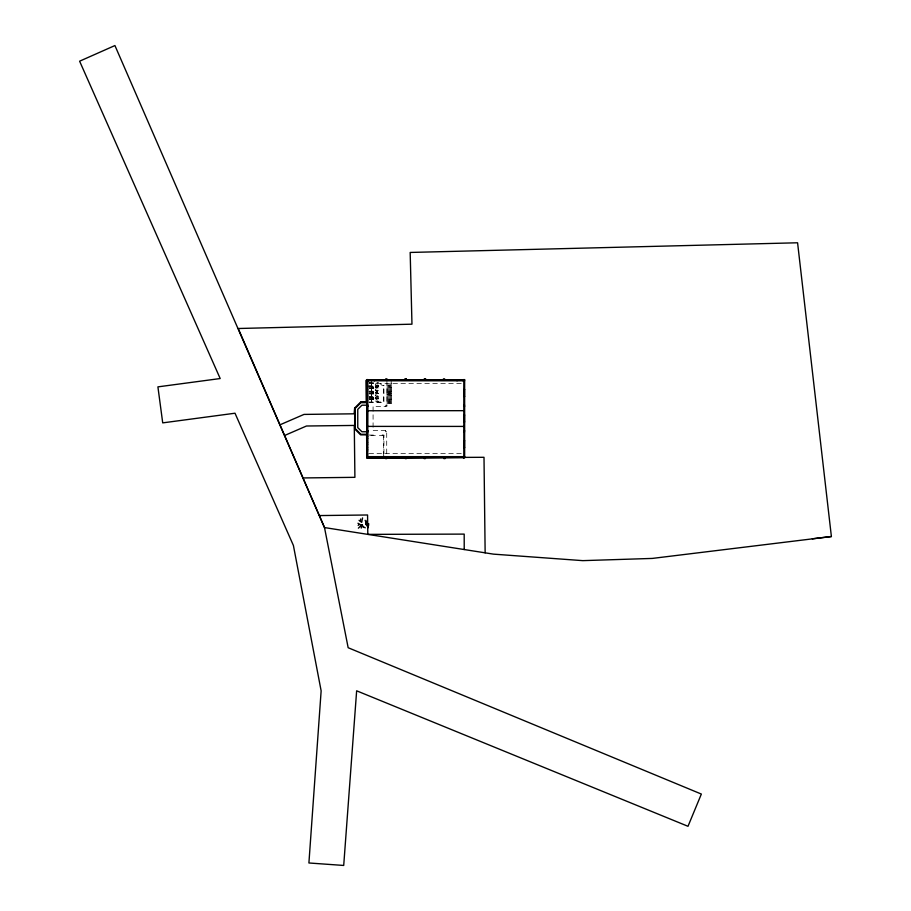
<?xml version="1.0" encoding="UTF-8"?>
<svg xmlns="http://www.w3.org/2000/svg" width="911" height="911" viewBox="0 0 911 911"><rect width="100%" height="100%" fill="white"/><g stroke="black" fill="none" stroke-linecap="round" stroke-linejoin="round"><path stroke-width="0.68" stroke-dasharray="4.55 3.42" d="M389.054 403.493L389.054 385.046L389.657 385.399L388.485 385.467M376.129 397.617C376.277 401.853 375.355 396.399 375.924 397.447M376.084 398.859L375.15 398.335L375.696 397.515M376.141 393.393L375.434 392.766L375.981 391.969M375.537 392.96L376.152 391.901M373.499 382.893L372.189 382.893M372.303 387.323C371.893 388.143 373.772 388.405 373.385 387.323M373.373 393.882L373.385 392.755M373.373 399.303L373.385 398.175M375.104 398.289L375.936 397.617M375.434 392.766L376.266 392.094M376.482 386.503C374.501 386.366 377.723 389.054 376.744 386.537M376.596 393.393L377.245 392.937L376.505 392.026M377.211 392.8L377.108 393.017M369.604 382.654L370.333 382.654M370.06 386.31L370.151 388.667L369.877 387.949M375.97 386.526L376.755 386.423M376.152 386.503L375.537 387.539M373.055 392.63L373.385 394.053L373.419 392.368M373.055 398.061L373.271 399.53M376.494 398.756L376.869 398.016M372.906 392.823C373.134 394.896 372.223 394.52 372.28 392.356M373.225 399.428L372.303 399.474L372.906 398.255M388.849 394.736L388.895 394.668A1.845 1.845 0 0 0 388.94 394.304M389.077 393.427L388.974 393.689A2.277 2.277 0 0 0 388.94 394.099M372.28 386.924C370.663 389.339 375.013 389.122 373.442 386.959M372.28 397.777L372.497 399.428M375.583 393.04L377.143 393.04M373.328 388.519L372.497 388.564M373.328 399.371L373.408 397.777M376.744 391.832L377.131 392.436M373.316 383.007L372.417 383.03M369.877 393.37L370.151 394.087L370.06 391.73M369.877 398.802L370.151 399.519L370.06 397.162M386.822 394.839L388.462 394.178M389.544 393.973L391.183 393.404M376.266 386.674L375.537 387.448M369.536 382.802L370.401 382.802M369.035 383.52L462.424 383.52M375.4 385.137L378.316 385.137L378.316 388.052L377.598 388.052A2.186 2.186 0 0 0 375.4 390.238L378.316 390.375L378.316 393.666L377.598 393.666A2.186 2.186 0 0 0 375.4 395.864L378.316 396L378.316 398.904L377.598 398.904A2.186 2.186 0 0 0 375.4 401.091L378.316 401.227L378.316 402.002L383.349 402.002L383.349 385.512M386.913 385.046L391.183 385.046M377.735 385.342L378.316 385.342M367.645 385.729L377.735 385.729L377.735 385.011M383.349 385.706L383.93 385.706M386.913 386.127L391.183 386.127M367.645 386.31L378.316 386.31M372.155 386.924L373.544 386.924M372.417 387.209L373.271 387.209M386.913 387.221L391.183 387.221M376.311 387.949L375.571 387.517M377.735 387.858L378.316 387.858M369.536 388.325L370.401 388.325M386.913 388.302L391.183 388.302M386.913 389.384L391.183 389.384M375.4 390.238L377.735 390.238L377.735 391.149L368.875 391.149M377.735 390.568L378.316 390.568M386.913 390.477L391.183 390.477M386.913 391.559L391.183 391.559M368.875 391.73L377.735 391.73L377.735 393.666M373.544 391.81L372.03 392.231L373.544 392.356M372.417 392.63L373.271 392.63M386.913 392.641L391.183 392.641M377.735 393.472L378.316 393.472M369.536 393.746L370.401 393.746M386.913 393.734L391.183 393.734M386.913 394.816L391.183 394.816M375.4 395.864L377.735 395.864L377.735 396.581L368.875 396.581M386.913 395.898L391.183 395.898M377.735 396.194L378.316 396.194M386.913 396.98L391.183 396.98M368.875 397.162L377.735 397.162L377.735 398.904M373.544 397.777L372.03 397.355M372.417 398.061L373.271 398.061M386.913 398.073L391.183 398.073M369.536 399.177L370.401 399.177M386.913 399.155L391.183 399.155M386.913 400.236L391.183 400.236M375.4 401.091L377.735 401.091L377.735 402.002L368.875 402.002M377.735 401.421L378.316 401.421M386.913 401.33L391.183 401.33M386.913 402.411L391.183 402.411M369.012 402.582L383.93 402.582L383.93 385.512L383.212 385.512A2.961 2.961 0 0 1 380.251 382.552M386.913 403.493L391.183 403.493L391.183 380.787M391.104 403.573L391.024 382.199M386.913 405.201L385.752 405.201L385.752 406.363M386.719 431.757L385.558 431.757L385.558 430.596M368.818 435.048L375.787 435.048L375.787 435.629L368.818 435.629M383.93 435.629L379.283 435.629L379.283 435.048L383.93 435.048L383.93 456.65M369.035 453.598L462.424 453.598M383.93 455.477L383.349 455.477L383.349 435.629M372.348 399.348L372.303 398.175M372.303 393.825L372.303 392.755M386.913 380.787L386.913 406.363L373.077 406.363L373.077 430.596L386.719 430.596L386.719 456.65M382.768 435.048L382.768 435.629M377.735 382.814L378.316 382.62L377.598 382.814A2.186 2.186 0 0 0 375.4 385.011M377.735 386.31L377.735 388.052M371.529 382.016L371.529 385.729M371.529 386.31L371.529 391.149M371.529 391.73L371.529 396.581M371.529 397.162L371.529 402.002M371.335 380.787L371.335 385.729M371.335 386.31L371.335 391.149M371.335 391.73L371.335 396.581M371.335 397.162L371.335 402.002M369.968 382.563L369.968 383.235M369.877 386.31L369.968 388.758M369.877 391.73L369.968 394.178M369.877 397.162L369.968 399.61M378.316 398.711L377.735 398.711L378.316 398.711"/><path stroke-width="1.37" d="M361.268 528.095L361.405 525.283L357.966 523.256M366.211 402.036L360.631 402.104L354.664 408.071L354.14 413.81L304.001 414.414L279.973 424.822M360.449 521.286L360.676 518.963M362.578 517.904L361.69 522.367L359.048 520.34M463.483 379.614L464.644 379.614L464.644 457.812L463.483 457.812L463.87 456.65L463.483 457.424M367.645 380.787L368.044 379.705L366.871 379.705M363.238 527.446L362.248 524.634M367.304 520.238L365.584 523.859L368.397 527.685M367.964 526.239L368.864 524.816M358.387 528.164L361.155 525.51M358.148 525.362L359.276 524.508M284.596 435.492L306.483 426.006L354.277 425.437L354.903 477.33L302.999 477.945M831.39 536.533L652.287 558.42L582.789 560.641L493.455 554.139L324.498 527.56L114.923 45.55L79.61 61.196L220.189 378.543L157.91 386.868L162.716 422.875L235.004 413.218L293.41 545.484L321.139 690.857L308.909 862.979L343.709 865.45L356.645 690.811L687.999 826.3L701.356 794.062L348.161 647.721L324.498 527.56L238.238 328.507L411.966 324.179L410.178 252.449L797.58 242.781L831.39 536.533L812.339 538.8M365.778 523.814L368.75 523.654M319.305 515.569L367.566 514.988L367.805 534.37L464.189 534.108L464.223 549.538M366.871 405.201L367.065 386.31M381.322 380.342L463.699 380.115M464.621 457.527L366.871 457.8L366.598 434.046M405.133 378.965L406.295 378.965M424.401 378.965L425.562 378.965M366.871 380.001L464.644 380.001M375.013 380.194L376.949 380.194M367.623 380.251L463.836 380.251M366.871 380.787L464.564 380.787M366.871 382.278L367.645 382.278M366.871 384.226L367.645 384.226M366.871 386.31L367.645 386.31M366.871 387.756L367.645 387.756M463.87 389.498L464.644 389.498M366.871 389.692L367.645 389.692M366.871 393.188L367.645 393.188M366.871 395.123L367.645 395.123M463.87 396.479L464.644 396.479M366.871 398.904L367.645 398.904M366.871 400.84L367.645 400.84M360.631 402.104L366.871 402.104M366.871 402.685L360.87 402.685L355.244 408.31L355.244 428.648L360.87 434.274L366.871 434.274M368.044 405.201L361.918 405.201L357.761 409.358L357.761 427.612L361.918 431.757L368.044 431.757M463.87 405.201L464.644 405.201M366.871 406.363L368.044 406.363M463.87 406.363L464.644 406.363M367.623 410.747L463.836 410.679M463.87 414.995L464.644 414.995M463.87 421.964L464.644 421.964M367.623 426.394L463.836 426.416M366.871 430.596L368.044 430.596M463.87 430.596L464.644 430.596M463.87 431.757L464.644 431.757M366.871 434.854L360.631 434.854L354.664 428.887L354.664 408.071M366.871 436.585L367.645 436.585M366.871 438.521L367.645 438.521M463.87 440.708L464.644 440.708M366.871 442.302L367.645 442.302M366.871 444.238L367.645 444.238M366.871 447.734L367.645 447.734M463.87 447.688L464.644 447.688M366.871 449.67L367.645 449.67M366.871 451.116L367.645 451.116M366.871 453.2L367.645 453.2M366.871 455.147L367.645 455.147M366.871 456.65L464.644 456.65M367.623 456.889L463.836 456.889M463.836 457.083L367.623 457.083L463.836 457.117L463.836 379.989M464.644 457.424L366.871 457.8L368.044 457.424M363.443 526.865L365.265 527.822M361.781 524.884L362.373 525.214M365.14 520.318L366.188 522.698M485.142 552.829L484.003 457.299L366.882 457.8L366.871 379.614L368.044 379.614L368.044 380.787M365.949 380.388L366.211 401.569M464.451 389.498L464.451 396.479M464.451 414.995L464.451 421.964M464.451 440.708L464.451 447.688M464.291 389.498L464.257 396.479M464.291 414.995L464.291 421.964M464.211 440.708L464.257 447.688M463.483 456.65L463.483 457.812M462.868 380.001L462.868 380.787M462.868 456.65L462.868 457.424M457.766 456.65L457.766 457.424M457.049 380.001L457.049 380.787M457.049 456.65L457.049 457.424M450.786 456.65L450.786 457.424M445.069 457.424L445.069 458.586L443.908 458.586L443.908 457.424M444.602 380.001L444.602 378.839L443.441 378.839L443.441 380.001M438.111 456.65L438.111 457.424M431.131 456.65L431.131 457.424M425.562 380.001L425.562 378.839L424.401 378.839L424.401 380.001M425.335 457.424L425.335 458.586L424.173 458.586L424.173 457.424M418.787 456.65L418.787 457.424M411.806 456.65L411.806 457.424M406.295 380.001L406.295 378.839L405.133 378.839L405.133 380.001M406.42 457.424L406.42 458.586L405.258 458.586L405.258 457.424M399.474 456.65L399.474 457.424M392.504 456.65L392.504 457.424M386.913 380.001L386.913 378.839L385.752 378.839L385.752 380.001M386.719 457.424L386.719 458.586L385.558 458.586L385.558 457.424M383.93 456.65L383.93 457.424M378.987 456.65L378.987 457.424M374.467 380.001L374.467 380.787M374.467 456.65L374.467 457.424M372.007 456.65L372.007 457.424M368.648 380.001L368.648 380.787M368.648 456.65L368.648 457.424M367.623 379.989L367.645 457.424M367.452 382.278L367.452 384.226M367.452 451.116L367.452 431.757L367.258 455.147M367.452 453.2L367.452 455.147M367.258 382.278L367.258 384.226M367.065 382.278L367.065 384.226M367.065 406.363L367.065 430.596M367.065 431.757L367.065 451.116M367.065 453.2L367.065 455.147M367.452 405.201L367.452 386.31L367.338 405.201M367.452 430.596L367.452 406.363L367.338 430.596"/></g></svg>
